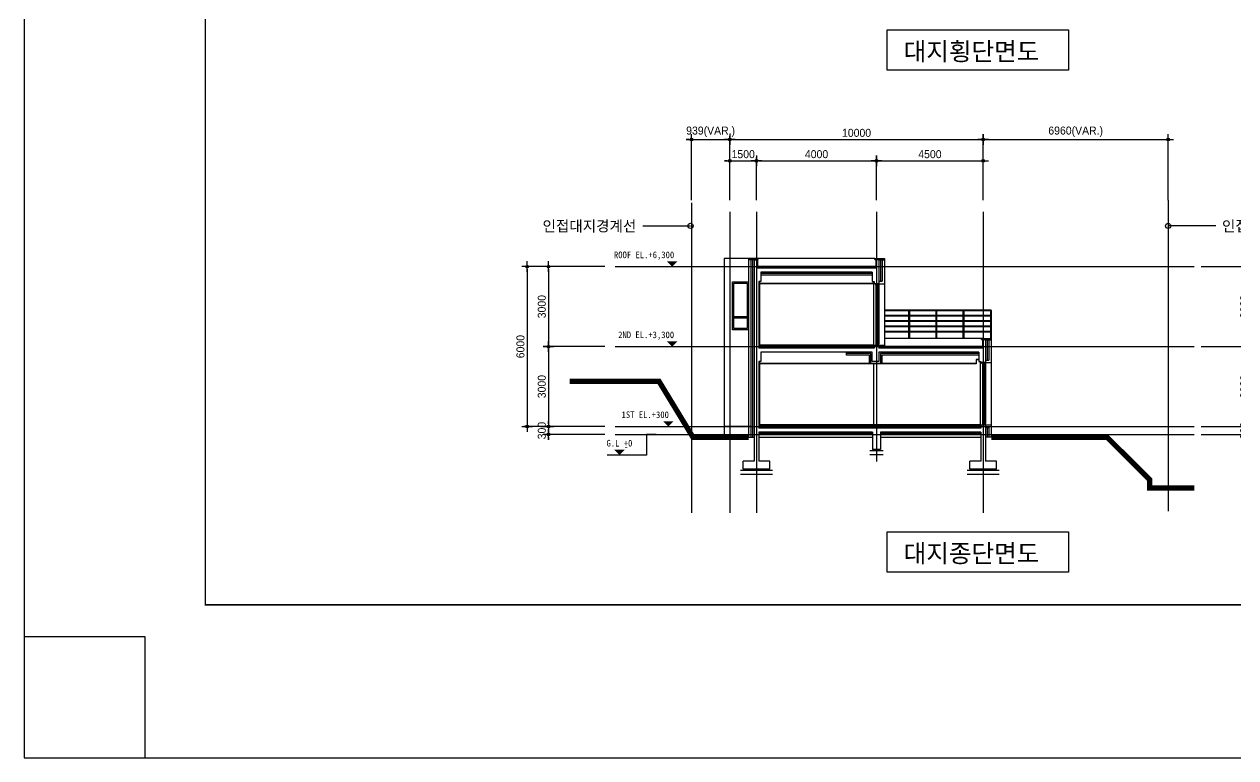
# Model space of a CAD drawing. Header units: millimetres. Extents: x 2237537 to 2823092, y 532110 to 734861.
# Drawn here: x 2284381 to 2329804, y 629990 to 657509 of the extents above; entities that cross this region are included whole.
import ezdxf
from ezdxf.enums import TextEntityAlignment as Align
from ezdxf.lldxf.tags import DXFTag

# ---------------------------------------------------------------- set-up
doc = ezdxf.new("R2010")
doc.units = ezdxf.units.MM
doc.header["$LTSCALE"] = 300
doc.header["$MEASUREMENT"] = 0
doc.layers.get('0').update_dxf_attribs({"lineweight": 0})
for name, color, linetype in [('2', 2, 'Continuous'), ('5HAT', 5, 'Continuous'), ('6', 6, 'Continuous'), ('CEN', 1, 'CEN'), ('DIM', 7, 'Continuous'), ('FORM', 4, 'Continuous'), ('RXSBTXT', 6, 'Continuous'), ('RXSYMBOL', 7, 'Continuous'), ('TEX', 3, 'Continuous')]:
    doc.layers.add(name, color=color, linetype=linetype)
doc.styles.add('굴림체', font='GulimChe.ttf')
doc.styles.add('도면명', font='H2HDRM.TTF')
doc.styles.add('휴먼세엑스포', font='Dotum.ttf')
tags = doc.linetypes.add('CEN', pattern=[62, 60, -1, 0, -1]).pattern_tags.tags
tags[10:11] = [DXFTag(74, 4), DXFTag(75, 0), DXFTag(340, '0'), DXFTag(46, 1.0), DXFTag(50, 0.0), DXFTag(44, 0.0), DXFTag(45, 0.0)]
tags[8:9] = [DXFTag(74, 4), DXFTag(75, 0), DXFTag(340, '0'), DXFTag(46, 1.0), DXFTag(50, 0.0), DXFTag(44, 0.0), DXFTag(45, 0.0)]
tags[6:7] = [DXFTag(74, 4), DXFTag(75, 0), DXFTag(340, '0'), DXFTag(46, 1.0), DXFTag(50, 0.0), DXFTag(44, 0.0), DXFTag(45, 0.0)]
tags[4:5] = [DXFTag(74, 4), DXFTag(75, 0), DXFTag(340, '0'), DXFTag(46, 1.0), DXFTag(50, 0.0), DXFTag(44, 0.0), DXFTag(45, 0.0)]
doc.dimstyles.new('CPDIM1', dxfattribs={"dimtxt": 3, "dimasz": 1, "dimexe": 1.25, "dimexo": 1, "dimgap": 1, "dimtad": 1, "dimdec": 0, "dimzin": 1, "dimdsep": 46, "dimtxsty": '휴먼세엑스포', "dimblk1": 'Z_DOT', "dimblk2": 'Z_DOT', "dimsah": 1, "dimcen": 2.5, "dimadec": 0, "dimazin": 0, "dimtfac": 1, "dimtdec": 0, "dimtix": 1, "dimtmove": 2, "dimatfit": 3, "dimldrblk": 'Z_DOT', "dimfxl": 1, "dimtolj": 1, "dimtzin": 1, "dimarcsym": 0})

# ---------------------------------------------------------------- blocks, each defined once
blk = doc.blocks.new('Z_DOT')
at = {"layer": 'DIM', "color": 7}
for p, q in [((-2, 0), (2, 0)), ((0, -2), (0, 2))]:
    blk.add_line(p, q, dxfattribs=at)
for radius in [0.5, 0.25]:
    blk.add_circle((0, 0), radius, dxfattribs=at)
blk = doc.blocks.new('*D181')
at = {"layer": 'DEFPOINTS', "color": 0}
for p in [(2306247, 648414), (2304037, 645414), (2306247, 645414)]:
    blk.add_point(p, dxfattribs=at)
at = {"layer": 'DIM', "color": 0, "lineweight": -2}
for p, q in [((2306147, 648414), (2303912, 648414)), ((2304037, 648314), (2304037, 645514)), ((2306147, 645414), (2303912, 645414))]:
    blk.add_line(p, q, dxfattribs=at)
at = {"layer": 'DIM', "color": 0, "lineweight": -2, "xscale": 100, "yscale": 100, "zscale": 100}
for p, rotation in [((2304037, 648414), 90), ((2304037, 645414), 270)]:
    blk.add_blockref('Z_DOT', p, dxfattribs=dict(at, rotation=rotation))
at = {"layer": 'DIM', "color": 0, "insert": (2303786, 646914), "char_height": 300, "attachment_point": 5, "rotation": 90, "style": '휴먼세엑스포'}
blk.add_mtext('\\A1;3000', dxfattribs=at)
blk = doc.blocks.new('*D182')
at = {"layer": 'DEFPOINTS', "color": 0}
for p in [(2306247, 648414), (2303237, 642414), (2306247, 642414)]:
    blk.add_point(p, dxfattribs=at)
at = {"layer": 'DIM', "color": 0, "lineweight": -2}
for p, q in [((2306147, 648414), (2303112, 648414)), ((2303237, 648314), (2303237, 642514)), ((2306147, 642414), (2303112, 642414))]:
    blk.add_line(p, q, dxfattribs=at)
at = {"layer": 'DIM', "color": 0, "lineweight": -2, "xscale": 100, "yscale": 100, "zscale": 100}
for p, rotation in [((2303237, 648414), 90), ((2303237, 642414), 270)]:
    blk.add_blockref('Z_DOT', p, dxfattribs=dict(at, rotation=rotation))
at = {"layer": 'DIM', "color": 0, "insert": (2302986, 645414), "char_height": 300, "attachment_point": 5, "rotation": 90, "style": '휴먼세엑스포'}
blk.add_mtext('\\A1;6000', dxfattribs=at)
blk = doc.blocks.new('*D183')
at = {"layer": 'DEFPOINTS', "color": 0}
for p in [(2306247, 645414), (2304037, 642414), (2306247, 642414)]:
    blk.add_point(p, dxfattribs=at)
at = {"layer": 'DIM', "color": 0, "lineweight": -2}
for p, q in [((2306147, 645414), (2303912, 645414)), ((2304037, 645314), (2304037, 642514)), ((2306147, 642414), (2303912, 642414))]:
    blk.add_line(p, q, dxfattribs=at)
at = {"layer": 'DIM', "color": 0, "lineweight": -2, "xscale": 100, "yscale": 100, "zscale": 100}
for p, rotation in [((2304037, 645414), 90), ((2304037, 642414), 270)]:
    blk.add_blockref('Z_DOT', p, dxfattribs=dict(at, rotation=rotation))
at = {"layer": 'DIM', "color": 0, "insert": (2303786, 643914), "char_height": 300, "attachment_point": 5, "rotation": 90, "style": '휴먼세엑스포'}
blk.add_mtext('\\A1;3000', dxfattribs=at)
blk = doc.blocks.new('*D184')
at = {"layer": 'DEFPOINTS', "color": 0}
for p in [(2306247, 642414), (2304037, 642114), (2306247, 642114)]:
    blk.add_point(p, dxfattribs=at)
at = {"layer": 'DIM', "color": 0, "lineweight": -2}
for p, q in [((2306147, 642414), (2303912, 642414)), ((2304037, 642514), (2304037, 642614)), ((2304037, 642414), (2304037, 642114)), ((2306147, 642114), (2303912, 642114)), ((2304037, 642014), (2304037, 641914))]:
    blk.add_line(p, q, dxfattribs=at)
at = {"layer": 'DIM', "color": 0, "lineweight": -2, "xscale": 100, "yscale": 100, "zscale": 100}
for p, rotation in [((2304037, 642414), 270), ((2304037, 642114), 90)]:
    blk.add_blockref('Z_DOT', p, dxfattribs=dict(at, rotation=rotation))
at = {"layer": 'DIM', "color": 0, "insert": (2303786, 642264), "char_height": 300, "attachment_point": 5, "rotation": 90, "style": '휴먼세엑스포'}
blk.add_mtext('\\A1;300', dxfattribs=at)
blk = doc.blocks.new('*D185')
at = {"layer": 'DEFPOINTS', "color": 0}
for p in [(2320337, 653182), (2310837, 650811), (2320337, 650811)]:
    blk.add_point(p, dxfattribs=at)
at = {"layer": 'DIM', "color": 0, "lineweight": -2}
for p, q in [((2310837, 650911), (2310837, 653307)), ((2310937, 653182), (2320237, 653182)), ((2320337, 650911), (2320337, 653307))]:
    blk.add_line(p, q, dxfattribs=at)
at = {"layer": 'DIM', "color": 0, "lineweight": -2, "xscale": 100, "yscale": 100, "zscale": 100, "rotation": 180}
blk.add_blockref('Z_DOT', (2310837, 653182), dxfattribs=at)
at = {"layer": 'DIM', "color": 0, "lineweight": -2, "xscale": 100, "yscale": 100, "zscale": 100}
blk.add_blockref('Z_DOT', (2320337, 653182), dxfattribs=at)
at = {"layer": 'DIM', "color": 0, "insert": (2315587, 653432), "char_height": 300, "attachment_point": 5, "style": '휴먼세엑스포'}
blk.add_mtext('\\A1;10000', dxfattribs=at)
blk = doc.blocks.new('*D186')
at = {"layer": 'DEFPOINTS', "color": 0}
for p in [(2316337, 652382), (2311837, 650811), (2316337, 650811)]:
    blk.add_point(p, dxfattribs=at)
at = {"layer": 'DIM', "color": 0, "lineweight": -2}
for p, q in [((2311837, 650911), (2311837, 652507)), ((2311937, 652382), (2316237, 652382)), ((2316337, 650911), (2316337, 652507))]:
    blk.add_line(p, q, dxfattribs=at)
at = {"layer": 'DIM', "color": 0, "lineweight": -2, "xscale": 100, "yscale": 100, "zscale": 100, "rotation": 180}
blk.add_blockref('Z_DOT', (2311837, 652382), dxfattribs=at)
at = {"layer": 'DIM', "color": 0, "lineweight": -2, "xscale": 100, "yscale": 100, "zscale": 100}
blk.add_blockref('Z_DOT', (2316337, 652382), dxfattribs=at)
at = {"layer": 'DIM', "color": 0, "insert": (2314087, 652632), "char_height": 300, "attachment_point": 5, "style": '휴먼세엑스포'}
blk.add_mtext('\\A1;4000', dxfattribs=at)
blk = doc.blocks.new('*D187')
at = {"layer": 'DEFPOINTS', "color": 0}
for p in [(2320337, 652382), (2316337, 650811), (2320337, 650811)]:
    blk.add_point(p, dxfattribs=at)
at = {"layer": 'DIM', "color": 0, "lineweight": -2}
for p, q in [((2316337, 650911), (2316337, 652507)), ((2316437, 652382), (2320237, 652382)), ((2320337, 650911), (2320337, 652507))]:
    blk.add_line(p, q, dxfattribs=at)
at = {"layer": 'DIM', "color": 0, "lineweight": -2, "xscale": 100, "yscale": 100, "zscale": 100, "rotation": 180}
blk.add_blockref('Z_DOT', (2316337, 652382), dxfattribs=at)
at = {"layer": 'DIM', "color": 0, "lineweight": -2, "xscale": 100, "yscale": 100, "zscale": 100}
blk.add_blockref('Z_DOT', (2320337, 652382), dxfattribs=at)
at = {"layer": 'DIM', "color": 0, "insert": (2318337, 652632), "char_height": 300, "attachment_point": 5, "style": '휴먼세엑스포'}
blk.add_mtext('\\A1;4500', dxfattribs=at)
blk = doc.blocks.new('*D188')
at = {"layer": 'DEFPOINTS', "color": 0}
for p in [(2311837, 652382), (2310837, 650811), (2311837, 650811)]:
    blk.add_point(p, dxfattribs=at)
at = {"layer": 'DIM', "color": 0, "lineweight": -2}
for p, q in [((2310737, 652382), (2310637, 652382)), ((2310837, 650911), (2310837, 652507)), ((2310837, 652382), (2311837, 652382)), ((2311837, 650911), (2311837, 652507)), ((2311937, 652382), (2312037, 652382))]:
    blk.add_line(p, q, dxfattribs=at)
at = {"layer": 'DIM', "color": 0, "lineweight": -2, "xscale": 100, "yscale": 100, "zscale": 100}
blk.add_blockref('Z_DOT', (2310837, 652382), dxfattribs=at)
at = {"layer": 'DIM', "color": 0, "lineweight": -2, "xscale": 100, "yscale": 100, "zscale": 100, "rotation": 180}
blk.add_blockref('Z_DOT', (2311837, 652382), dxfattribs=at)
at = {"layer": 'DIM', "color": 0, "insert": (2311337, 652632), "char_height": 300, "attachment_point": 5, "style": '휴먼세엑스포'}
blk.add_mtext('\\A1;1500', dxfattribs=at)
blk = doc.blocks.new('*D189')
at = {"layer": 'DEFPOINTS', "color": 0}
for p in [(2328403, 648414), (2328403, 645414), (2330373, 645414)]:
    blk.add_point(p, dxfattribs=at)
at = {"layer": 'DIM', "color": 0, "lineweight": -2}
for p, q in [((2328503, 648414), (2330498, 648414)), ((2330373, 648314), (2330373, 645514)), ((2328503, 645414), (2330498, 645414))]:
    blk.add_line(p, q, dxfattribs=at)
at = {"layer": 'DIM', "color": 0, "lineweight": -2, "xscale": 100, "yscale": 100, "zscale": 100}
for p, rotation in [((2330373, 648414), 90), ((2330373, 645414), 270)]:
    blk.add_blockref('Z_DOT', p, dxfattribs=dict(at, rotation=rotation))
at = {"layer": 'DIM', "color": 0, "insert": (2330123, 646914), "char_height": 300, "attachment_point": 5, "rotation": 90, "style": '휴먼세엑스포'}
blk.add_mtext('\\A1;3000', dxfattribs=at)
blk = doc.blocks.new('*D190')
at = {"layer": 'DEFPOINTS', "color": 0}
for p in [(2328403, 648414), (2328403, 642414), (2331173, 642414)]:
    blk.add_point(p, dxfattribs=at)
at = {"layer": 'DIM', "color": 0, "lineweight": -2}
for p, q in [((2328503, 648414), (2331298, 648414)), ((2331173, 648314), (2331173, 642514)), ((2328503, 642414), (2331298, 642414))]:
    blk.add_line(p, q, dxfattribs=at)
at = {"layer": 'DIM', "color": 0, "lineweight": -2, "xscale": 100, "yscale": 100, "zscale": 100}
for p, rotation in [((2331173, 648414), 90), ((2331173, 642414), 270)]:
    blk.add_blockref('Z_DOT', p, dxfattribs=dict(at, rotation=rotation))
at = {"layer": 'DIM', "color": 0, "insert": (2330923, 645414), "char_height": 300, "attachment_point": 5, "rotation": 90, "style": '휴먼세엑스포'}
blk.add_mtext('\\A1;6000', dxfattribs=at)
blk = doc.blocks.new('*D191')
at = {"layer": 'DEFPOINTS', "color": 0}
for p in [(2328403, 645414), (2328403, 642414), (2330373, 642414)]:
    blk.add_point(p, dxfattribs=at)
at = {"layer": 'DIM', "color": 0, "lineweight": -2}
for p, q in [((2328503, 645414), (2330498, 645414)), ((2330373, 645314), (2330373, 642514)), ((2328503, 642414), (2330498, 642414))]:
    blk.add_line(p, q, dxfattribs=at)
at = {"layer": 'DIM', "color": 0, "lineweight": -2, "xscale": 100, "yscale": 100, "zscale": 100}
for p, rotation in [((2330373, 645414), 90), ((2330373, 642414), 270)]:
    blk.add_blockref('Z_DOT', p, dxfattribs=dict(at, rotation=rotation))
at = {"layer": 'DIM', "color": 0, "insert": (2330123, 643914), "char_height": 300, "attachment_point": 5, "rotation": 90, "style": '휴먼세엑스포'}
blk.add_mtext('\\A1;3000', dxfattribs=at)
blk = doc.blocks.new('*D192')
at = {"layer": 'DEFPOINTS', "color": 0}
for p in [(2328403, 642414), (2328403, 642114), (2330373, 642114)]:
    blk.add_point(p, dxfattribs=at)
at = {"layer": 'DIM', "color": 0, "lineweight": -2}
for p, q in [((2328503, 642414), (2330498, 642414)), ((2330373, 642514), (2330373, 642614)), ((2330373, 642414), (2330373, 642114)), ((2328503, 642114), (2330498, 642114)), ((2330373, 642014), (2330373, 641914))]:
    blk.add_line(p, q, dxfattribs=at)
at = {"layer": 'DIM', "color": 0, "lineweight": -2, "xscale": 100, "yscale": 100, "zscale": 100}
for p, rotation in [((2330373, 642414), 270), ((2330373, 642114), 90)]:
    blk.add_blockref('Z_DOT', p, dxfattribs=dict(at, rotation=rotation))
at = {"layer": 'DIM', "color": 0, "insert": (2330123, 642264), "char_height": 300, "attachment_point": 5, "rotation": 90, "style": '휴먼세엑스포'}
blk.add_mtext('\\A1;300', dxfattribs=at)
blk = doc.blocks.new('*D206')
at = {"layer": 'DEFPOINTS', "color": 0}
for p in [(2327266, 653182), (2320337, 650811), (2327266, 650811)]:
    blk.add_point(p, dxfattribs=at)
at = {"layer": 'DIM', "color": 0, "lineweight": -2}
for p, q in [((2320337, 650911), (2320337, 653307)), ((2320437, 653182), (2327166, 653182)), ((2327266, 650911), (2327266, 653307))]:
    blk.add_line(p, q, dxfattribs=at)
at = {"layer": 'DIM', "color": 0, "lineweight": -2, "xscale": 100, "yscale": 100, "zscale": 100, "rotation": 180}
blk.add_blockref('Z_DOT', (2320337, 653182), dxfattribs=at)
at = {"layer": 'DIM', "color": 0, "lineweight": -2, "xscale": 100, "yscale": 100, "zscale": 100}
blk.add_blockref('Z_DOT', (2327266, 653182), dxfattribs=at)
at = {"layer": 'DIM', "color": 0, "insert": (2323802, 653474), "char_height": 300, "attachment_point": 5, "style": '휴먼세엑스포'}
blk.add_mtext('\\A1;6960(VAR.)', dxfattribs=at)
blk = doc.blocks.new('*D207')
at = {"layer": 'DEFPOINTS', "color": 0}
for p in [(2310837, 653182), (2309393, 650811), (2310837, 650811)]:
    blk.add_point(p, dxfattribs=at)
at = {"layer": 'DIM', "color": 0, "lineweight": -2}
for p, q in [((2309293, 653182), (2309193, 653182)), ((2309393, 650911), (2309393, 653307)), ((2309393, 653182), (2310837, 653182)), ((2310837, 650911), (2310837, 653307)), ((2310937, 653182), (2311037, 653182))]:
    blk.add_line(p, q, dxfattribs=at)
at = {"layer": 'DIM', "color": 0, "lineweight": -2, "xscale": 100, "yscale": 100, "zscale": 100}
blk.add_blockref('Z_DOT', (2309393, 653182), dxfattribs=at)
at = {"layer": 'DIM', "color": 0, "lineweight": -2, "xscale": 100, "yscale": 100, "zscale": 100, "rotation": 180}
blk.add_blockref('Z_DOT', (2310837, 653182), dxfattribs=at)
at = {"layer": 'DIM', "color": 0, "insert": (2310115, 653474), "char_height": 300, "attachment_point": 5, "style": '휴먼세엑스포'}
blk.add_mtext('\\A1;939(VAR.)', dxfattribs=at)
blk = doc.blocks.new('FORM')
at = {"layer": 'FORM', "flags": 128}
blk.add_lwpolyline([(162564, 26543), (159542, 26543), (159542, 23521), (162564, 23521), (162564, 58478), (159542, 58478), (159542, 55456), (162564, 55456), (162564, 58478), (115719, 58478), (115719, 55456), (118742, 55456), (118742, 58478), (115719, 58478), (115719, 23521), (118742, 23521), (118742, 26543), (115719, 26543), (115719, 23521), (162564, 23521)], dxfattribs=at)
at = {"layer": 'FORM', "const_width": 37.8}
blk.add_lwpolyline([(120245, 27347), (120245, 54452), (159038, 54452), (159038, 27347)], close=True, dxfattribs=at)

msp = doc.modelspace()

# ---------------------------------------------------------------- linework, layer by layer
at = {"const_width": 200}
for points in [[(2304834.4, 644114.4), (2308178.1, 644114.4), (2309452.8, 642015.1), (2311537, 642015.1)], [(2320637, 642015.1), (2324978.1, 642015.1), (2326569.7, 640430.4), (2326569.7, 640114.4), (2328249.2, 640114.4)]]:
    msp.add_lwpolyline(points, dxfattribs=at)
at = {"layer": '5HAT'}
for p, q in [((2310627, 648714.4), (2310627, 642114.4)), ((2311647, 648714.4), (2310627, 648714.4)), ((2311537, 648714.4), (2311537, 648684.4)), ((2311897, 648714.4), (2311537, 648714.4)), ((2311537, 648714.4), (2311537, 648684.4)), ((2311897, 648684.4), (2311537, 648684.4)), ((2311537, 648664.4), (2311537, 642015.1)), ((2311747, 648664.4), (2311537, 648664.4)), ((2311627, 648664.4), (2311627, 642015.1)), ((2311687, 648664.4), (2311687, 642015.1)), ((2311747, 648664.4), (2311747, 641114.4)), ((2311747, 648664.4), (2311867, 648664.4)), ((2311867, 648664.4), (2311867, 648354.4)), ((2316277, 648714.4), (2311897, 648714.4)), ((2311897, 648684.4), (2311897, 648714.4)), ((2316277, 648714.4), (2316637, 648714.4)), ((2316277, 648684.4), (2316277, 648714.4)), ((2316277, 648684.4), (2316637, 648684.4)), ((2316307, 648664.4), (2316307, 648354.4)), ((2316427, 648664.4), (2316307, 648664.4)), ((2316427, 648664.4), (2316427, 647774.4)), ((2316427, 648664.4), (2316637, 648664.4)), ((2316487, 648664.4), (2316487, 647864.4)), ((2316547, 648664.4), (2316547, 647864.4)), ((2316637, 648714.4), (2316637, 648684.4)), ((2316637, 648714.4), (2316637, 648684.4)), ((2316637, 648664.4), (2316637, 647774.4)), ((2316307, 648414.4), (2311867, 648414.4)), ((2316307, 648354.4), (2311867, 648354.4)), ((2316177, 648204.4), (2311997, 648204.4)), ((2311997, 648204.4), (2311997, 647854.4)), ((2316177, 648204.4), (2316177, 647854.4)), ((2311927, 647854.4), (2311927, 645354.4)), ((2311997, 647854.4), (2311927, 647854.4)), ((2311947, 647854.4), (2311947, 645474.4)), ((2316247, 647784.4), (2311947, 647784.4)), ((2316247, 647774.4), (2311947, 647774.4)), ((2316177, 648154.4), (2311997, 648154.4)), ((2316177, 648094.4), (2311997, 648094.4)), ((2316177, 647854.4), (2316247, 647854.4)), ((2316227, 647854.4), (2316227, 647774.4)), ((2316227, 647754.4), (2316227, 645474.4)), ((2316247, 647854.4), (2316247, 647774.4)), ((2316427, 647774.4), (2316247, 647774.4)), ((2316427, 647864.4), (2316547, 647864.4)), ((2316427, 647774.4), (2316637, 647774.4)), ((2316637, 647774.4), (2316637, 645474.4)), ((2316307, 647724.4), (2316307, 645524.4)), ((2316341.5, 647724.4), (2316341.5, 645524.4)), ((2316371.5, 647664.4), (2316371.5, 645584.4)), ((2316387.8, 645584.4), (2316387.8, 647664.4)), ((2316401.5, 647664.4), (2316401.5, 645584.4)), ((2316427, 647724.4), (2316427, 645524.4)), ((2310987, 646545.4), (2311487, 646545.4)), ((2310987, 646495.4), (2311487, 646495.4)), ((2320637, 646784.4), (2316637, 646784.4)), ((2320637, 646754.4), (2316637, 646754.4)), ((2320637, 646584.4), (2316637, 646584.4)), ((2320637, 646554.4), (2316637, 646554.4)), ((2320637, 646384.4), (2316637, 646384.4)), ((2317537, 646784.4), (2317537, 645714.4)), ((2317567, 646784.4), (2317567, 645714.4)), ((2318557, 646784.4), (2318557, 645714.4)), ((2318587, 646784.4), (2318587, 645714.4)), ((2319577, 646784.4), (2319577, 645714.4)), ((2319607, 646784.4), (2319607, 645714.4)), ((2320607, 646784.4), (2320607, 645714.4)), ((2320607, 646784.4), (2320607, 645714.4)), ((2320607, 646784.4), (2320637, 646784.4)), ((2320607, 646754.4), (2320607, 646784.4)), ((2320607, 646754.4), (2320637, 646754.4)), ((2320607, 646584.4), (2320637, 646584.4)), ((2320607, 646584.4), (2320637, 646584.4)), ((2320607, 646554.4), (2320607, 646584.4)), ((2320607, 646554.4), (2320637, 646554.4)), ((2320607, 646554.4), (2320637, 646554.4)), ((2320607, 646384.4), (2320637, 646384.4)), ((2320607, 646384.4), (2320637, 646384.4)), ((2320607, 646354.4), (2320607, 646384.4)), ((2320637, 646784.4), (2320637, 645714.4)), ((2320637, 646784.4), (2320637, 645714.4)), ((2320637, 646754.4), (2320637, 646784.4)), ((2320637, 646554.4), (2320637, 646584.4)), ((2320637, 646354.4), (2320637, 646384.4)), ((2320637, 646354.4), (2316637, 646354.4)), ((2320637, 646184.4), (2316637, 646184.4)), ((2320637, 646154.4), (2316637, 646154.4)), ((2320637, 645984.4), (2316637, 645984.4)), ((2320637, 645954.4), (2316637, 645954.4)), ((2320607, 646354.4), (2320637, 646354.4)), ((2320607, 646354.4), (2320637, 646354.4)), ((2320607, 646184.4), (2320637, 646184.4)), ((2320607, 646184.4), (2320637, 646184.4)), ((2320607, 646154.4), (2320607, 646184.4)), ((2320607, 646154.4), (2320637, 646154.4)), ((2320607, 646154.4), (2320637, 646154.4)), ((2320607, 645984.4), (2320637, 645984.4)), ((2320607, 645984.4), (2320637, 645984.4)), ((2320607, 645954.4), (2320607, 645984.4)), ((2320607, 645954.4), (2320637, 645954.4)), ((2320607, 645954.4), (2320637, 645954.4)), ((2320637, 646154.4), (2320637, 646184.4)), ((2320637, 645954.4), (2320637, 645984.4)), ((2316247, 645474.4), (2311927, 645474.4)), ((2316247, 645459.4), (2311927, 645459.4)), ((2312037.8, 645423.2), (2312037.8, 645461.5)), ((2312337.8, 645423.2), (2312337.8, 645461.5)), ((2312637.8, 645423.2), (2312637.8, 645461.5)), ((2312937.8, 645423.2), (2312937.8, 645461.5)), ((2313237.8, 645423.2), (2313237.8, 645461.5)), ((2313537.8, 645423.2), (2313537.8, 645461.5)), ((2313837.8, 645423.2), (2313837.8, 645461.5)), ((2314137.8, 645423.2), (2314137.8, 645461.5)), ((2314437.8, 645423.2), (2314437.8, 645461.5)), ((2314737.8, 645423.2), (2314737.8, 645461.5)), ((2315037.8, 645423.2), (2315037.8, 645461.5)), ((2315337.8, 645423.2), (2315337.8, 645461.5)), ((2315637.8, 645423.2), (2315637.8, 645461.5)), ((2315938.5, 645423.2), (2315938.5, 645461.5)), ((2316247, 645474.4), (2316247, 645354.4)), ((2316247, 645474.4), (2316427, 645474.4)), ((2316427, 645474.4), (2316427, 645354.4)), ((2316547, 645474.4), (2316547, 645354.4)), ((2320307, 645714.4), (2316637, 645714.4)), ((2316637, 645474.4), (2316637, 645354.4)), ((2320277, 645714.4), (2320637, 645714.4)), ((2320277, 645684.4), (2320277, 645714.4)), ((2320277, 645684.4), (2320637, 645684.4)), ((2320307, 645664.4), (2320307, 645354.4)), ((2320427, 645664.4), (2320307, 645664.4)), ((2320427, 645664.4), (2320427, 644814.4)), ((2320427, 645664.4), (2320637, 645664.4)), ((2320487, 645664.4), (2320487, 644904.4)), ((2320547, 645664.4), (2320547, 644904.4)), ((2320637, 645714.4), (2320637, 645684.4)), ((2320637, 645714.4), (2320637, 645684.4)), ((2320637, 645664.4), (2320637, 644814.4)), ((2311927, 645434.4), (2316247, 645434.4)), ((2311927, 645384.4), (2316247, 645384.4)), ((2316247, 645354.4), (2311927, 645354.4)), ((2316177, 645204.4), (2311997, 645204.4)), ((2311997, 645204.4), (2311997, 644854.4)), ((2312058.5, 645443.2), (2312015.9, 645443.2)), ((2312358.5, 645443.2), (2312315.9, 645443.2)), ((2312658.5, 645443.2), (2312615.9, 645443.2)), ((2312958.5, 645443.2), (2312915.9, 645443.2)), ((2313258.5, 645443.2), (2313215.9, 645443.2)), ((2313558.5, 645443.2), (2313515.9, 645443.2)), ((2313858.5, 645443.2), (2313815.9, 645443.2)), ((2314158.5, 645443.2), (2314115.9, 645443.2)), ((2314458.5, 645443.2), (2314415.9, 645443.2)), ((2314758.5, 645443.2), (2314715.9, 645443.2)), ((2315058.5, 645443.2), (2315015.9, 645443.2)), ((2315208, 645094.4), (2315208, 645204.4)), ((2316117, 645154.4), (2315208, 645154.4)), ((2316067, 645094.4), (2315208, 645094.4)), ((2315358.5, 645443.2), (2315315.9, 645443.2)), ((2315658.5, 645443.2), (2315615.9, 645443.2)), ((2315959.2, 645443.2), (2315916.5, 645443.2)), ((2316067, 644784.4), (2316067, 645094.4)), ((2316117, 644784.4), (2316117, 645154.4)), ((2316177, 644854.4), (2316177, 645204.4)), ((2320307, 645414.4), (2316427, 645414.4)), ((2320307, 645354.4), (2316427, 645354.4)), ((2320177, 645204.4), (2316427, 645204.4)), ((2316427, 645204.4), (2316427, 644854.4)), ((2320177, 645154.4), (2316487, 645154.4)), ((2316487, 645154.4), (2316487, 644784.4)), ((2320177, 645094.4), (2316537, 645094.4)), ((2316537, 645094.4), (2316537, 644784.4)), ((2320177, 645204.4), (2320177, 644854.4)), ((2311927, 644854.4), (2311927, 642354.4)), ((2311997, 644854.4), (2311927, 644854.4)), ((2311947, 644854.4), (2311947, 642474.4)), ((2320067, 644784.4), (2311947, 644784.4)), ((2320077, 644774.4), (2311947, 644774.4)), ((2316427, 644854.4), (2316177, 644854.4)), ((2316227, 644774.4), (2316227, 642474.4)), ((2320067, 644934.4), (2320067, 644784.4)), ((2320177, 644934.4), (2320067, 644934.4)), ((2320077, 644924.4), (2320077, 644774.4)), ((2320177, 644924.4), (2320077, 644924.4)), ((2320177, 644854.4), (2320247, 644854.4)), ((2320227, 644854.4), (2320227, 644794.4)), ((2320307, 644794.4), (2320227, 644794.4)), ((2320227, 644794.4), (2320227, 642474.4)), ((2320247, 644854.4), (2320247, 644814.4)), ((2320247, 644854.4), (2320247, 644814.4)), ((2320427, 644814.4), (2320247, 644814.4)), ((2320307, 644764.4), (2320307, 642524.4)), ((2320341.5, 644764.4), (2320341.5, 642524.4)), ((2320371.5, 644704.4), (2320371.5, 642584.4)), ((2320387.8, 642584.4), (2320387.8, 644704.4)), ((2320401.5, 644704.4), (2320401.5, 642584.4)), ((2320427, 644904.4), (2320547, 644904.4)), ((2320427, 644814.4), (2320637, 644814.4)), ((2320427, 644764.4), (2320427, 642524.4)), ((2320637, 644814.4), (2320637, 642474.4)), ((2311647, 642414.4), (2310647, 642414.4)), ((2320247, 642474.4), (2311927, 642474.4)), ((2320247, 642459.4), (2311927, 642459.4)), ((2311927, 642434.4), (2320247, 642434.4)), ((2311927, 642384.4), (2320247, 642384.4)), ((2320247, 642354.4), (2311927, 642354.4)), ((2312344.6, 642443.2), (2312301.9, 642443.2)), ((2312323.9, 642423.2), (2312323.9, 642461.5)), ((2312644.6, 642443.2), (2312601.9, 642443.2)), ((2312623.9, 642423.2), (2312623.9, 642461.5)), ((2312944.6, 642443.2), (2312901.9, 642443.2)), ((2312923.9, 642423.2), (2312923.9, 642461.5)), ((2313244.6, 642443.2), (2313201.9, 642443.2)), ((2313223.9, 642423.2), (2313223.9, 642461.5)), ((2313544.6, 642443.2), (2313501.9, 642443.2)), ((2313523.9, 642423.2), (2313523.9, 642461.5)), ((2313844.6, 642443.2), (2313801.9, 642443.2)), ((2313823.9, 642423.2), (2313823.9, 642461.5)), ((2314144.6, 642443.2), (2314101.9, 642443.2)), ((2314123.9, 642423.2), (2314123.9, 642461.5)), ((2314444.6, 642443.2), (2314401.9, 642443.2)), ((2314423.9, 642423.2), (2314423.9, 642461.5)), ((2314744.6, 642443.2), (2314701.9, 642443.2)), ((2314723.9, 642423.2), (2314723.9, 642461.5)), ((2315044.6, 642443.2), (2315001.9, 642443.2)), ((2315023.9, 642423.2), (2315023.9, 642461.5)), ((2315344.6, 642443.2), (2315301.9, 642443.2)), ((2315323.9, 642423.2), (2315323.9, 642461.5)), ((2315644.6, 642443.2), (2315601.9, 642443.2)), ((2315623.9, 642423.2), (2315623.9, 642461.5)), ((2315944.6, 642443.2), (2315901.9, 642443.2)), ((2315923.9, 642423.2), (2315923.9, 642461.5)), ((2316244.6, 642443.2), (2316201.9, 642443.2)), ((2316223.9, 642423.2), (2316223.9, 642461.5)), ((2316544.6, 642443.2), (2316501.9, 642443.2)), ((2316523.9, 642423.2), (2316523.9, 642461.5)), ((2316844.6, 642443.2), (2316801.9, 642443.2)), ((2316823.9, 642423.2), (2316823.9, 642461.5)), ((2317144.6, 642443.2), (2317101.9, 642443.2)), ((2317123.9, 642423.2), (2317123.9, 642461.5)), ((2317444.6, 642443.2), (2317401.9, 642443.2)), ((2317423.9, 642423.2), (2317423.9, 642461.5)), ((2317744.6, 642443.2), (2317701.9, 642443.2)), ((2317723.9, 642423.2), (2317723.9, 642461.5)), ((2318044.6, 642443.2), (2318001.9, 642443.2)), ((2318023.9, 642423.2), (2318023.9, 642461.5)), ((2318344.6, 642443.2), (2318301.9, 642443.2)), ((2318323.9, 642423.2), (2318323.9, 642461.5)), ((2318644.6, 642443.2), (2318601.9, 642443.2)), ((2318623.9, 642423.2), (2318623.9, 642461.5)), ((2318944.6, 642443.2), (2318901.9, 642443.2)), ((2318923.9, 642423.2), (2318923.9, 642461.5)), ((2319244.6, 642443.2), (2319201.9, 642443.2)), ((2319223.9, 642423.2), (2319223.9, 642461.5)), ((2319544.6, 642443.2), (2319501.9, 642443.2)), ((2319523.9, 642423.2), (2319523.9, 642461.5)), ((2319844.6, 642443.2), (2319801.9, 642443.2)), ((2319823.9, 642423.2), (2319823.9, 642461.5)), ((2320145.2, 642443.2), (2320102.5, 642443.2)), ((2320124.5, 642423.2), (2320124.5, 642461.5)), ((2320247, 642474.4), (2320247, 642354.4)), ((2320247, 642474.4), (2320427, 642474.4)), ((2320427, 642474.4), (2320427, 641114.4)), ((2320427, 642474.4), (2320637, 642474.4)), ((2320427, 642384.4), (2320547, 642384.4)), ((2320487, 642384.4), (2320487, 642015.1)), ((2320547, 642384.4), (2320547, 642015.1)), ((2320637, 642474.4), (2320637, 642015.1)), ((2311537, 642015.1), (2311747, 642015.1)), ((2316187, 642204.4), (2311927, 642204.4)), ((2311927, 642204.4), (2311927, 641114.4)), ((2316187, 642154.4), (2311927, 642154.4)), ((2316187, 642004.4), (2311927, 642004.4)), ((2316187, 642204.4), (2316187, 641554.4)), ((2320247, 642204.4), (2316487, 642204.4)), ((2316487, 642204.4), (2316487, 641554.4)), ((2320247, 642154.4), (2316487, 642154.4)), ((2320247, 642004.4), (2316487, 642004.4)), ((2320247, 642204.4), (2320247, 641114.4)), ((2320637, 642015.1), (2320427, 642015.1)), ((2316587, 641504.4), (2316087, 641504.4)), ((2316487, 641554.4), (2316187, 641554.4)), ((2311337, 640814.4), (2311337, 641114.4)), ((2311747, 641114.4), (2311337, 641114.4)), ((2312337, 641114.4), (2311927, 641114.4)), ((2312337, 640814.4), (2312337, 641114.4)), ((2316587, 641354.4), (2316087, 641354.4)), ((2319837, 640814.4), (2319837, 641114.4)), ((2320247, 641114.4), (2319837, 641114.4)), ((2320837, 641114.4), (2320427, 641114.4)), ((2320837, 640814.4), (2320837, 641114.4)), ((2312437, 640764.4), (2311237, 640764.4)), ((2312437, 640614.4), (2311237, 640614.4)), ((2312337, 640814.4), (2311337, 640814.4)), ((2320937, 640764.4), (2319737, 640764.4)), ((2320937, 640614.4), (2319737, 640614.4)), ((2320837, 640814.4), (2319837, 640814.4))]:
    msp.add_line(p, q, dxfattribs=at)
for points in [[(2310937, 646045.4), (2310937, 647845.4), (2311537, 647845.4), (2311537, 646045.4)], [(2310987, 646095.4), (2310987, 647795.4), (2311487, 647795.4), (2311487, 646095.4)], [(2316401.5, 647664.4), (2316391, 647664.4), (2316391, 647664.4), (2316382, 647664.4), (2316382, 647664.4), (2316371.5, 647664.4), (2316371.5, 647724.4), (2316401.5, 647724.4), (2316401.5, 647664.4)], [(2316401.5, 645584.4), (2316391, 645584.4), (2316391, 645584.4), (2316382, 645584.4), (2316382, 645584.4), (2316371.5, 645584.4), (2316371.5, 645524.4), (2316401.5, 645524.4), (2316401.5, 645584.4)], [(2316427, 645474.4), (2316637, 645474.4), (2316637, 645414.4), (2316427, 645414.4)], [(2320401.5, 644704.4), (2320391, 644704.4), (2320391, 644704.4), (2320382, 644704.4), (2320382, 644704.4), (2320371.5, 644704.4), (2320371.5, 644764.4), (2320401.5, 644764.4), (2320401.5, 644704.4)], [(2320401.5, 642584.4), (2320391, 642584.4), (2320391, 642584.4), (2320382, 642584.4), (2320382, 642584.4), (2320371.5, 642584.4), (2320371.5, 642524.4), (2320401.5, 642524.4), (2320401.5, 642584.4)]]:
    msp.add_lwpolyline(points, close=True, dxfattribs=at)
for points in [[(2316362.5, 647724.4), (2316307, 647724.4), (2316307, 647774.4), (2316427, 647774.4), (2316427, 647724.4), (2316427, 647724.4), (2316427, 647724.4), (2316427, 647724.4), (2316427, 647724.4), (2316371.5, 647724.4), (2316371.5, 647724.4), (2316362.5, 647724.4), (2316362.5, 647724.4)], [(2316371.5, 645474.4), (2316427, 645474.4), (2316427, 645524.4), (2316371.5, 645524.4), (2316371.5, 645524.4), (2316362.5, 645524.4), (2316362.5, 645524.4), (2316307, 645524.4), (2316307, 645474.4), (2316362.5, 645474.4), (2316362.5, 645474.4), (2316371.5, 645474.4), (2316371.5, 645474.4)], [(2320362.5, 644764.4), (2320307, 644764.4), (2320307, 644814.4), (2320427, 644814.4), (2320427, 644764.4), (2320427, 644764.4), (2320427, 644764.4), (2320427, 644764.4), (2320427, 644764.4), (2320371.5, 644764.4), (2320371.5, 644764.4), (2320362.5, 644764.4), (2320362.5, 644764.4)], [(2320371.5, 642474.4), (2320427, 642474.4), (2320427, 642524.4), (2320371.5, 642524.4), (2320371.5, 642524.4), (2320362.5, 642524.4), (2320362.5, 642524.4), (2320307, 642524.4), (2320307, 642474.4), (2320362.5, 642474.4), (2320362.5, 642474.4), (2320371.5, 642474.4), (2320371.5, 642474.4)]]:
    msp.add_lwpolyline(points, dxfattribs=at)
for centre in [(2312037.8, 645443.2), (2312337.8, 645443.2), (2312637.8, 645443.2), (2312937.8, 645443.2), (2313237.8, 645443.2), (2313537.8, 645443.2), (2313837.8, 645443.2), (2314137.8, 645443.2), (2314437.8, 645443.2), (2314737.8, 645443.2), (2315037.8, 645443.2), (2315337.8, 645443.2), (2315637.8, 645443.2), (2315938.5, 645443.2), (2312323.9, 642443.2), (2312623.9, 642443.2), (2312923.9, 642443.2), (2313223.9, 642443.2), (2313523.9, 642443.2), (2313823.9, 642443.2), (2314123.9, 642443.2), (2314423.9, 642443.2), (2314723.9, 642443.2), (2315023.9, 642443.2), (2315323.9, 642443.2), (2315623.9, 642443.2), (2315923.9, 642443.2), (2316223.9, 642443.2), (2316523.9, 642443.2), (2316823.9, 642443.2), (2317123.9, 642443.2), (2317423.9, 642443.2), (2317723.9, 642443.2), (2318023.9, 642443.2), (2318323.9, 642443.2), (2318623.9, 642443.2), (2318923.9, 642443.2), (2319223.9, 642443.2), (2319523.9, 642443.2), (2319823.9, 642443.2), (2320124.5, 642443.2)]:
    msp.add_circle(centre, 10, dxfattribs=at)
at = {"layer": '6'}
for p, q in [((2327266.2, 650911.3), (2327266.2, 639243)), ((2309392.5, 650811.3), (2309392.5, 639176.4)), ((2307573.3, 649942.2), (2309361.1, 649942.2)), ((2329054, 649942.2), (2327266.2, 649942.2)), ((2308072.5, 642114.4), (2307713.6, 642114.4)), ((2307713.6, 642114.4), (2307713.6, 641346.6)), ((2307713.6, 641346.6), (2306240.1, 641346.6))]:
    msp.add_line(p, q, dxfattribs=at)
for points in [[(2316738, 657302.4), (2323529, 657302.4), (2323529, 655788.4), (2316738, 655788.4)], [(2316738, 638470.4), (2323529, 638470.4), (2323529, 636956.4), (2316738, 636956.4)]]:
    msp.add_lwpolyline(points, close=True, dxfattribs=at)
for centre in [(2309361.1, 649942.2), (2327266.2, 649942.2)]:
    msp.add_circle(centre, 97.9, dxfattribs=at)
at = {"layer": 'CEN'}
for p, q in [((2310837, 650467.9), (2310837, 639176.4)), ((2311837, 650467.9), (2311837, 639176.4)), ((2316337, 650467.9), (2316337, 641102.9)), ((2320337, 650467.9), (2320337, 639176.4)), ((2306537, 648414.4), (2328249.2, 648414.4)), ((2306537, 645414.4), (2328249.2, 645414.4)), ((2306537, 642414.4), (2328249.2, 642414.4)), ((2306537, 642114.4), (2328249.2, 642114.4))]:
    msp.add_line(p, q, dxfattribs=at)
at = {"layer": 'RXSYMBOL'}
for points in [[(2308477.8, 648611.8, 0), (2308677.8, 648411.8, 0), (2308877.8, 648611.8, 0)], [(2308477.8, 645611.8, 0), (2308677.8, 645411.8, 0), (2308877.8, 645611.8, 0)], [(2308328.5, 642614.4, 0), (2308528.5, 642414.4, 0), (2308728.5, 642614.4, 0)], [(2306496.8, 641546.6, 0), (2306696.8, 641346.6, 0), (2306896.8, 641546.6, 0)]]:
    msp.add_solid(points, dxfattribs=at)

# ---------------------------------------------------------------- block references
at = {"xscale": 1.5, "yscale": 1.5, "zscale": 1.5}
msp.add_blockref('FORM', (2110802.1, 594707.9), dxfattribs=at)

# ---------------------------------------------------------------- texts
at = {"layer": '2', "style": '휴먼세엑스포'}
for s, p in [('대지횡단면도', (2317354.9, 656487.7)), ('대지종단면도', (2317354.9, 637655.7))]:
    msp.add_text(s, height=675, dxfattribs=at).set_placement(p, align=Align.MIDDLE_LEFT)
at = {"layer": 'RXSBTXT', "style": '굴림체'}
for s, p in [('ROOF EL.+6,300', (2307620.8, 648731.8, 0)), ('2ND EL.+3,300', (2307697.8, 645731.8, 0)), ('1ST EL.+300', (2307663.5, 642734.4, 0)), ('G.L +0', (2306696.8, 641666.6, 0)), ('-', (2306950.8, 641537.6, 0))]:
    msp.add_text(s, height=250, dxfattribs=at).set_placement(p, align=Align.CENTER)
at = {"layer": 'TEX', "style": '도면명'}
for p in [(2303813.2, 649736.6), (2329286, 649736.6)]:
    msp.add_text('인접대지경계선', height=400.29, dxfattribs=at).set_placement(p)

# ---------------------------------------------------------------- dimensions: what is measured, and where the dimension line sits
at = {"layer": 'DIM'}
for base, p1, p2, text, picture, middle in [((2310837, 653182.2), (2309392.5, 650811.3), (2310837, 650811.3), '939(VAR.)', '*D207', (2310114.8, 653474.5)), ((2327266.2, 653182.2), (2320337, 650811.3), (2327266.2, 650811.3), '6960(VAR.)', '*D206', (2323801.6, 653474.5)), ((2320337, 653182.2), (2310837, 650811.3), (2320337, 650811.3), '10000', '*D185', (2315587, 653432.4)), ((2311837, 652382.2), (2310837, 650811.3), (2311837, 650811.3), '1500', '*D188', (2311337, 652632.4)), ((2316337, 652382.2), (2311837, 650811.3), (2316337, 650811.3), '4000', '*D186', (2314087, 652632.4)), ((2320337, 652382.2), (2316337, 650811.3), (2320337, 650811.3), '4500', '*D187', (2318337, 652632.4))]:
    dim = msp.add_linear_dim(base=base, p1=p1, p2=p2, angle=180, text=text, dimstyle='CPDIM1', override={"dimscale": 100}, dxfattribs=at)
    dim.commit()
    dim.dimension.update_dxf_attribs({"geometry": picture, "text_midpoint": middle})
for base, p1, p2, picture, middle in [((2303236.5, 642414.4), (2306246.6, 648414.4), (2306246.6, 642414.4), '*D182', (2302986.3, 645414.4)), ((2304036.5, 645414.4), (2306246.6, 648414.4), (2306246.6, 645414.4), '*D181', (2303786.3, 646914.4)), ((2330373.5, 645414.4), (2328403.4, 648414.4), (2328403.4, 645414.4), '*D189', (2330123.3, 646914.4)), ((2331173.5, 642414.4), (2328403.4, 648414.4), (2328403.4, 642414.4), '*D190', (2330923.3, 645414.4)), ((2304036.5, 642414.4), (2306246.6, 645414.4), (2306246.6, 642414.4), '*D183', (2303786.3, 643914.4)), ((2330373.5, 642414.4), (2328403.4, 645414.4), (2328403.4, 642414.4), '*D191', (2330123.3, 643914.4)), ((2304036.5, 642114.4), (2306246.6, 642414.4), (2306246.6, 642114.4), '*D184', (2303786.3, 642264.4)), ((2330373.5, 642114.4), (2328403.4, 642414.4), (2328403.4, 642114.4), '*D192', (2330123.3, 642264.4))]:
    dim = msp.add_linear_dim(base=base, p1=p1, p2=p2, angle=90, dimstyle='CPDIM1', override={"dimscale": 100}, dxfattribs=at)
    dim.commit()
    dim.dimension.update_dxf_attribs({"geometry": picture, "text_midpoint": middle})

doc.saveas('drawing.dxf')
